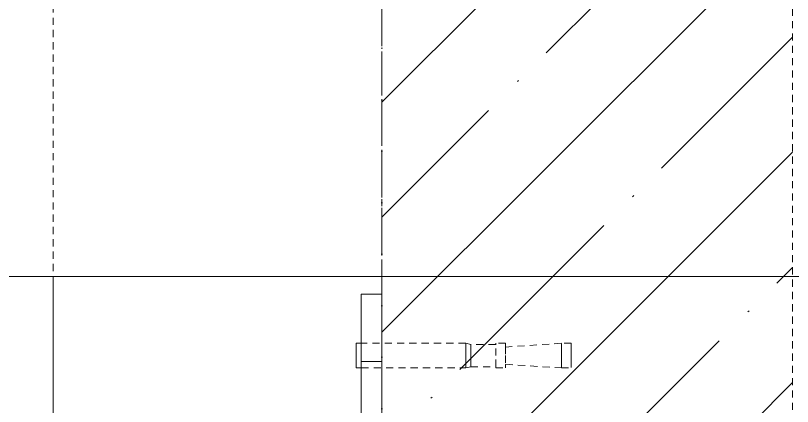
# Model space of a CAD drawing. Header units: millimetres. Extents: x 18265 to 85480, y -42500 to 14888.
# Drawn here: x 29622 to 30000.4, y 536.6 to 727.2 of the extents above; entities that cross this region are included whole.
import ezdxf

# ---------------------------------------------------------------- set-up
doc = ezdxf.new("R2010")
doc.units = ezdxf.units.MM
doc.linetypes.add('01 Штриховая _4 мм_', pattern=[6, 3.5, -2.5])
doc.linetypes.add('02 Штрихпунктирная _20 мм_', pattern=[25, 20, -2.5, 0, -2.5])
for name, color, linetype, lineweight in [('AA_Visotnaya otmetka', 7, 'Continuous', 9), ('AF_Balki', 7, 'Continuous', 20), ('AF_Pokritie', 7, 'Continuous', 9), ('AF_Stena', 7, '01 Штриховая _4 мм_', 20), ('AF_Stena_Опалубка_Существующая', 253, 'Continuous', 20), ('KR_Detal', 7, 'Continuous', 20), ('Оси', 7, 'Continuous', 9)]:
    doc.layers.add(name, color=color, linetype=linetype, lineweight=lineweight)

# ---------------------------------------------------------------- blocks, each defined once
blk = doc.blocks.new('354_Прокат Лист _НесКаркас_РабПлоск_ - 354_Прокат Лист _НесКаркас_РабПлоск_-4002315-КР_РЗ_Км_1')
at = {"layer": 'AF_Balki'}
for p, q in [((6250, 591.4), (6240, 591.4)), ((6240, 591.4), (6240, 534.6)), ((6250, 534.59), (6250, 591.4)), ((6240, 522.61), (6240, 502.72)), ((6250, 502.71), (6250, 522.63)), ((6240, 490.73), (6240, 470.84)), ((6250, 470.83), (6250, 490.75)), ((6240, 458.85), (6240, 444.6)), ((6250, 444.59), (6250, 458.87))]:
    blk.add_line(p, q, dxfattribs=at)
blk = doc.blocks.new('354_Прокат Лист _НесКаркас_РабПлоск_ - 354_Прокат Лист _НесКаркас_РабПлоск_-V12-КР_РЗ_Км_1')
at = {"layer": 'AF_Balki'}
for p, q in [((6250, 558.61), (6240, 558.61)), ((6240, 558.61), (6240, 502.72)), ((6250, 502.71), (6250, 558.61)), ((6240, 490.73), (6240, 470.84)), ((6250, 470.83), (6250, 490.75)), ((6240, 458.85), (6240, 431.48)), ((6250, 431.46), (6250, 458.87)), ((6240, 419.49), (6240, 412.72)), ((6250, 412.71), (6250, 419.51))]:
    blk.add_line(p, q, dxfattribs=at)
blk = doc.blocks.new('354_Анкер клиновой _СоедНесК_РабПлоск_ - M12x120_20-V29-КР_РЗ_Км_1')
at = {"layer": 'KR_Detal', "lineweight": 9}
for p, q in [((6240, 567.4), (6237.5, 567.4)), ((6237.5, 561.4), (6237.5, 567.2)), ((6237.5, 567.2), (6237.5, 561.4)), ((6237.5, 561.4), (6237.5, 555.61)), ((6237.5, 555.61), (6237.5, 561.4)), ((6237.5, 555.4), (6240, 555.4))]:
    blk.add_line(p, q, dxfattribs=at)
at = {"layer": 'KR_Detal', "linetype": '01 Штриховая _4 мм_', "lineweight": 9}
for p, q in [((6237.5, 567.2), (6237.5, 567.4)), ((6290.9, 567.4), (6240.05, 567.4)), ((6293.3, 566.8), (6290.9, 567.4)), ((6290.9, 561.4), (6290.9, 567.31)), ((6290.9, 567.31), (6290.9, 563.65)), ((6305.5, 566.8), (6293.3, 566.8)), ((6293.3, 561.4), (6293.3, 566.72)), ((6293.3, 566.72), (6293.3, 561.4)), ((6310.3, 567.4), (6305.5, 567.4)), ((6305.5, 561.4), (6305.5, 567.4)), ((6305.5, 567.2), (6305.5, 566.9)), ((6305.5, 566.79), (6305.5, 566.6)), ((6337.5, 567.4), (6310.3, 565.6)), ((6310.3, 567.4), (6310.3, 561.4)), ((6310.3, 565.64), (6310.3, 567.2)), ((6310.3, 565.49), (6310.3, 565.56)), ((6342.3, 567.4), (6337.5, 567.4)), ((6337.5, 561.4), (6337.5, 567.31)), ((6337.5, 567.31), (6337.5, 563.65)), ((6342.3, 567.4), (6342.3, 561.4)), ((6342.3, 561.4), (6342.3, 567.2)), ((6290.9, 563.45), (6290.9, 561.4)), ((6290.9, 561.4), (6290.9, 555.49)), ((6290.9, 555.49), (6290.9, 561.4)), ((6293.3, 561.4), (6293.3, 556.08)), ((6293.3, 556.08), (6293.3, 561.4)), ((6305.5, 555.4), (6305.5, 561.4)), ((6310.3, 561.4), (6310.3, 555.4)), ((6337.5, 563.45), (6337.5, 561.4)), ((6337.5, 561.4), (6337.5, 555.49)), ((6337.5, 555.49), (6337.5, 561.4)), ((6342.3, 561.4), (6342.3, 555.4)), ((6342.3, 555.61), (6342.3, 561.4)), ((6310.3, 557.24), (6310.3, 557.31)), ((6310.3, 557.2), (6337.5, 555.4)), ((6310.3, 555.61), (6310.3, 557.16)), ((6237.5, 555.4), (6237.5, 555.61)), ((6240.05, 555.4), (6290.9, 555.4)), ((6290.9, 555.4), (6293.3, 556)), ((6293.3, 556), (6305.5, 556)), ((6305.5, 556.2), (6305.5, 556.01)), ((6305.5, 555.9), (6305.5, 555.61)), ((6305.5, 555.4), (6310.3, 555.4)), ((6337.5, 555.4), (6342.3, 555.4))]:
    blk.add_line(p, q, dxfattribs=at)
blk = doc.blocks.new('354_Анкер клиновой _СоедНесК_РабПлоск_ - M12x120_20-V30-КР_РЗ_Км_1')
at = {"layer": 'KR_Detal', "lineweight": 9}
for p, q in [((6240, 567.4), (6237.5, 567.4)), ((6237.5, 561.4), (6237.5, 567.4)), ((6237.5, 567.2), (6237.5, 561.4)), ((6237.5, 561.4), (6237.5, 555.61)), ((6237.5, 555.4), (6237.5, 561.4)), ((6237.5, 555.4), (6240, 555.4))]:
    blk.add_line(p, q, dxfattribs=at)
at = {"layer": 'KR_Detal', "linetype": '01 Штриховая _4 мм_', "lineweight": 9}
for p, q in [((6290.9, 567.4), (6240.05, 567.4)), ((6293.3, 566.8), (6290.9, 567.4)), ((6290.9, 561.4), (6290.9, 567.31)), ((6290.9, 567.31), (6290.9, 563.65)), ((6305.5, 566.8), (6293.3, 566.8)), ((6293.3, 561.4), (6293.3, 566.72)), ((6293.3, 566.72), (6293.3, 561.4)), ((6310.3, 567.4), (6305.5, 567.4)), ((6305.5, 566.9), (6305.5, 567.4)), ((6305.5, 567.2), (6305.5, 566.9)), ((6305.5, 561.4), (6305.5, 566.79)), ((6305.5, 566.79), (6305.5, 566.6)), ((6337.5, 567.4), (6310.3, 565.6)), ((6310.3, 567.4), (6310.3, 565.64)), ((6310.3, 565.64), (6310.3, 567.2)), ((6310.3, 565.49), (6310.3, 565.56)), ((6310.3, 565.56), (6310.3, 561.4)), ((6342.3, 567.4), (6337.5, 567.4)), ((6337.5, 561.4), (6337.5, 567.31)), ((6337.5, 567.31), (6337.5, 563.65)), ((6342.3, 567.4), (6342.3, 561.4)), ((6342.3, 561.4), (6342.3, 567.2)), ((6290.9, 563.45), (6290.9, 561.4)), ((6290.9, 561.4), (6290.9, 555.49)), ((6290.9, 555.49), (6290.9, 561.4)), ((6293.3, 561.4), (6293.3, 556.08)), ((6293.3, 556.08), (6293.3, 561.4)), ((6305.5, 556.01), (6305.5, 561.4)), ((6310.3, 561.4), (6310.3, 557.24)), ((6337.5, 563.45), (6337.5, 561.4)), ((6337.5, 561.4), (6337.5, 555.49)), ((6337.5, 555.49), (6337.5, 561.4)), ((6342.3, 561.4), (6342.3, 555.4)), ((6342.3, 555.61), (6342.3, 561.4)), ((6310.3, 557.24), (6310.3, 557.31)), ((6310.3, 557.2), (6337.5, 555.4)), ((6310.3, 557.16), (6310.3, 555.4)), ((6310.3, 555.61), (6310.3, 557.16)), ((6240.05, 555.4), (6290.9, 555.4)), ((6290.9, 555.4), (6293.3, 556)), ((6293.3, 556), (6305.5, 556)), ((6305.5, 556.2), (6305.5, 556.01)), ((6305.5, 555.9), (6305.5, 555.61)), ((6305.5, 555.4), (6305.5, 555.9)), ((6305.5, 555.4), (6310.3, 555.4)), ((6337.5, 555.4), (6342.3, 555.4))]:
    blk.add_line(p, q, dxfattribs=at)

msp = doc.modelspace()

# ---------------------------------------------------------------- hatches: boundary and pattern name
at = {"layer": 'AF_Stena', "lineweight": 9}
h = msp.add_hatch(dxfattribs=at)
h.set_pattern_fill('FP_1', color=256, style=0, pattern_type=2)
h.set_pattern_definition([(45, (27214.385, -217.18), (-56.1266, 56.1266), []), (45, (27270.51, -217.18), (-56.1266, 56.1266), [99.219, -19.844, 0.8382, -19.006])])
h.paths.add_polyline_path([(29885.7654, 18.9493), (30000.3863, 18.9493), (30000.3863, 1585.7121), (29800.3863, 1585.7121), (29800.3863, 18.9493)])

# ---------------------------------------------------------------- linework, layer by layer
at = {"layer": 'AA_Visotnaya otmetka'}
msp.add_line((29614.7904, 600), (30075.8781, 600), dxfattribs=at)
at = {"layer": 'AF_Pokritie', "lineweight": 20}
for p, q in [((27940.3863, 600), (29640.3863, 600)), ((29640.3863, 600), (29640.3863, 485.9))]:
    msp.add_line(p, q, dxfattribs=at)
at = {"layer": 'AF_Stena_Опалубка_Существующая', "linetype": '01 Штриховая _4 мм_'}
for p, q in [((29640.3863, 536.6235), (29640.3863, 1585.7121)), ((29800.3863, 1585.7121), (29800.3863, 18.9493)), ((30000.3863, 18.9493), (30000.3863, 1585.7121))]:
    msp.add_line(p, q, dxfattribs=at)
at = {"layer": 'Оси', "linetype": '02 Штрихпунктирная _20 мм_'}
msp.add_line((29800.3863, -164.683), (29800.3863, 1665.5816), dxfattribs=at)

# ---------------------------------------------------------------- block references
at = {"layer": 'AF_Balki'}
for name in ['354_Прокат Лист _НесКаркас_РабПлоск_ - 354_Прокат Лист _НесКаркас_РабПлоск_-4002315-КР_РЗ_Км_1', '354_Прокат Лист _НесКаркас_РабПлоск_ - 354_Прокат Лист _НесКаркас_РабПлоск_-V12-КР_РЗ_Км_1']:
    msp.add_blockref(name, (23550.3863, 0), dxfattribs=at)
at = {"layer": 'KR_Detal', "linetype": '01 Штриховая _4 мм_', "lineweight": 9}
for name in ['354_Анкер клиновой _СоедНесК_РабПлоск_ - M12x120_20-V29-КР_РЗ_Км_1', '354_Анкер клиновой _СоедНесК_РабПлоск_ - M12x120_20-V30-КР_РЗ_Км_1']:
    msp.add_blockref(name, (23550.3863, 0), dxfattribs=at)

doc.saveas('drawing.dxf')
